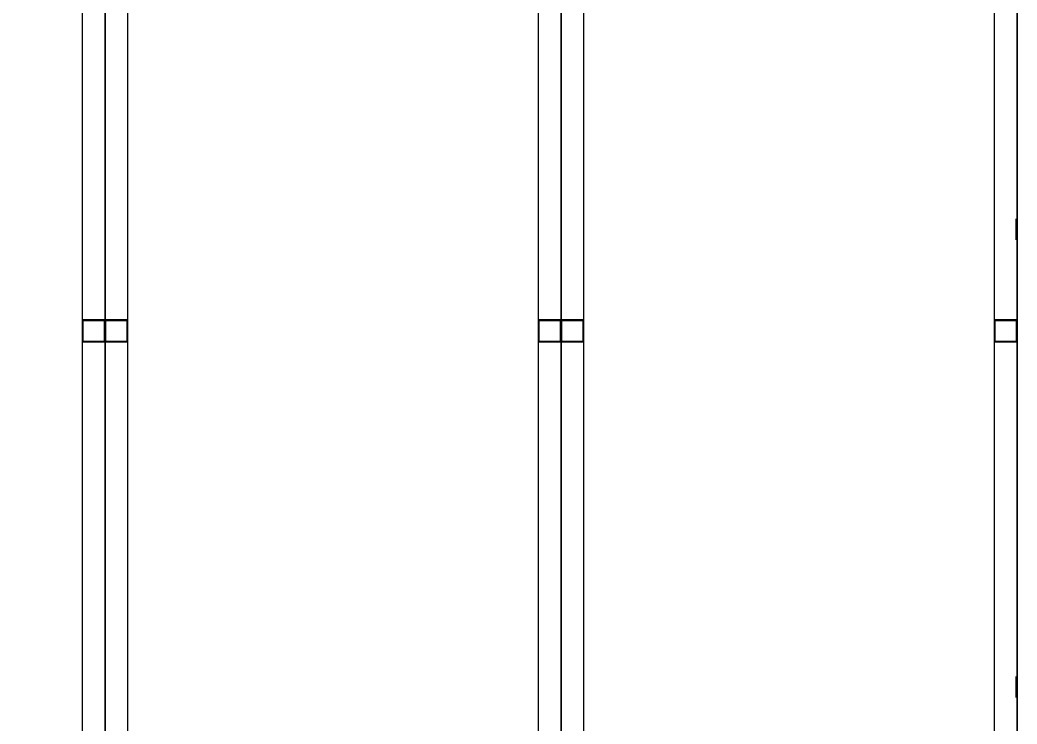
# Model space of a CAD drawing. Header units: millimetres. Extents: x 2448621 to 2484291, y -423869 to -398639.
# Drawn here: x 2481872.3 to 2482069.1, y -401123 to -400984 of the extents above; entities that cross this region are included whole.
import ezdxf

# ---------------------------------------------------------------- set-up
doc = ezdxf.new("R2010")
doc.units = ezdxf.units.MM
doc.header["$LTSCALE"] = 30

# ---------------------------------------------------------------- blocks, each defined once
blk = doc.blocks.new('KEY PLAN_NEW')
at = {"color": 253}
for p, q in [((-1106.86, -1135.5), (-1106.86, -1428.38)), ((-1100.86, -1428.38), (-1100.86, -1135.5)), ((-1046.86, -1135.5), (-1046.86, -1428.38)), ((-1040.86, -1428.38), (-1040.86, -1135.5)), ((-986.86, -1135.5), (-986.86, -1428.38)), ((-983.86, -1371.94), (-983.86, -1172.74)), ((-983.86, -1367.94), (-983.86, -1212.74)), ((-983.86, -1367.94), (-983.86, -1212.74)), ((-983.86, -1240.07), (-983.86, -1237.07)), ((-983.98, -1239.95), (-983.98, -1237.19)), ((-1106.86, -1250.44), (-1106.86, -1253.44)), ((-1106.86, -1250.44), (-1103.86, -1250.44)), ((-1106.74, -1253.32), (-1106.74, -1250.56)), ((-1106.74, -1250.56), (-1103.98, -1250.56)), ((-1103.98, -1250.56), (-1103.98, -1253.32)), ((-1103.98, -1250.56), (-1103.98, -1253.32)), ((-1103.86, -1253.44), (-1103.86, -1250.44)), ((-1103.86, -1250.44), (-1103.86, -1253.44)), ((-1103.86, -1250.44), (-1100.86, -1250.44)), ((-1103.74, -1253.32), (-1103.74, -1250.56)), ((-1103.74, -1250.56), (-1100.98, -1250.56)), ((-1100.98, -1250.56), (-1100.98, -1253.32)), ((-1100.98, -1250.56), (-1100.98, -1253.32)), ((-1100.86, -1253.44), (-1100.86, -1250.44)), ((-1046.86, -1250.44), (-1046.86, -1253.44)), ((-1046.86, -1250.44), (-1043.86, -1250.44)), ((-1046.74, -1253.32), (-1046.74, -1250.56)), ((-1046.74, -1250.56), (-1043.98, -1250.56)), ((-1043.98, -1250.56), (-1043.98, -1253.32)), ((-1043.98, -1250.56), (-1043.98, -1253.32)), ((-1043.86, -1253.44), (-1043.86, -1250.44)), ((-1043.86, -1250.44), (-1043.86, -1253.44)), ((-1043.86, -1250.44), (-1040.86, -1250.44)), ((-1043.74, -1253.32), (-1043.74, -1250.56)), ((-1043.74, -1250.56), (-1040.98, -1250.56)), ((-1040.98, -1250.56), (-1040.98, -1253.32)), ((-1040.98, -1250.56), (-1040.98, -1253.32)), ((-1040.86, -1253.44), (-1040.86, -1250.44)), ((-986.86, -1250.44), (-986.86, -1253.44)), ((-986.86, -1250.44), (-983.86, -1250.44)), ((-986.74, -1253.32), (-986.74, -1250.56)), ((-986.74, -1250.56), (-983.98, -1250.56)), ((-983.98, -1250.56), (-983.98, -1253.32)), ((-983.98, -1250.56), (-983.98, -1253.32)), ((-983.86, -1253.44), (-983.86, -1250.44)), ((-1103.86, -1253.44), (-1106.86, -1253.44)), ((-1103.98, -1253.32), (-1106.74, -1253.32)), ((-1100.86, -1253.44), (-1103.86, -1253.44)), ((-1100.98, -1253.32), (-1103.74, -1253.32)), ((-1043.86, -1253.44), (-1046.86, -1253.44)), ((-1043.98, -1253.32), (-1046.74, -1253.32)), ((-1040.86, -1253.44), (-1043.86, -1253.44)), ((-1040.98, -1253.32), (-1043.74, -1253.32)), ((-983.86, -1253.44), (-986.86, -1253.44)), ((-983.98, -1253.32), (-986.74, -1253.32)), ((-983.98, -1300.16), (-983.98, -1297.4)), ((-983.86, -1300.28), (-983.86, -1297.28))]:
    blk.add_line(p, q, dxfattribs=at)
for points in [[(-1163.86, -1131.94), (-1103.86, -1131.94), (-1103.86, -1431.94), (-1163.86, -1431.94)], [(-1103.86, -1131.94), (-1043.86, -1131.94), (-1043.86, -1431.94), (-1103.86, -1431.94)], [(-1043.86, -1131.94), (-983.86, -1131.94), (-983.86, -1431.94), (-1043.86, -1431.94)]]:
    blk.add_lwpolyline(points, close=True, dxfattribs=at)

msp = doc.modelspace()

# ---------------------------------------------------------------- block references
at = {"xscale": 1.5, "yscale": 1.5, "zscale": 1.5}
msp.add_blockref('KEY PLAN_NEW', (2483544.88, -399167.45), dxfattribs=at)

doc.saveas('drawing.dxf')
